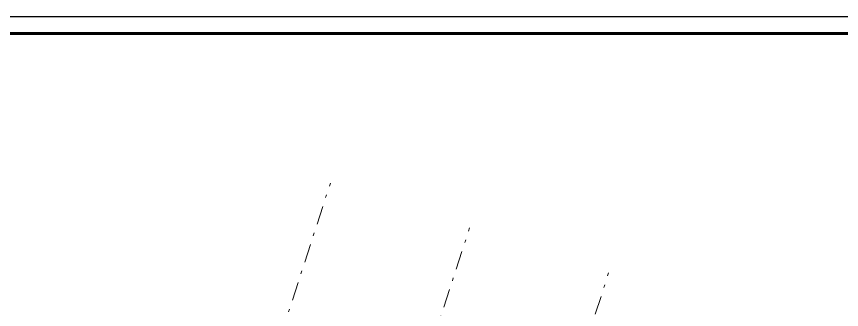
# Model space of a CAD drawing. Header units: feet. Extents: x 1019 to 2236, y -546 to 122.
# Drawn here: x 1097.85 to 1126.06, y -215.87 to -205.84 of the extents above; entities that cross this region are included whole.
import ezdxf

# ---------------------------------------------------------------- set-up
doc = ezdxf.new("R2010")
doc.units = ezdxf.units.FT
doc.header["$LTSCALE"] = 0.05
doc.header["$MEASUREMENT"] = 0
doc.linetypes.add('DASHDOT', pattern=[25.4, 12.7, -6.35, 0, -6.35])
doc.linetypes.add('HIDDEN', pattern=[9.525, 6.35, -3.175])
doc.layers.add('MARCO', color=1, linetype='Continuous')
doc.layers.add('VUELOS', color=8, linetype='HIDDEN', lineweight=0)

msp = doc.modelspace()

# ---------------------------------------------------------------- linework, layer by layer
at = {"layer": 'MARCO'}
msp.add_lwpolyline([(1054.272, -205.837), (1140.276, -205.837), (1140.276, -261.84), (1054.272, -261.84)], close=True, dxfattribs=at)
at = {"layer": 'MARCO', "const_width": 0.1}
msp.add_lwpolyline([(1130.712, -206.416), (1054.851, -206.416), (1054.851, -261.261), (1130.712, -261.261)], close=True, dxfattribs=at)
at = {"layer": 'VUELOS', "linetype": 'DASHDOT'}
for p, q in [((1097.155, -246.834), (1108.584, -211.539)), ((1101.912, -248.374), (1113.341, -213.079)), ((1106.669, -249.914), (1118.098, -214.619))]:
    msp.add_line(p, q, dxfattribs=at)

doc.saveas('drawing.dxf')
